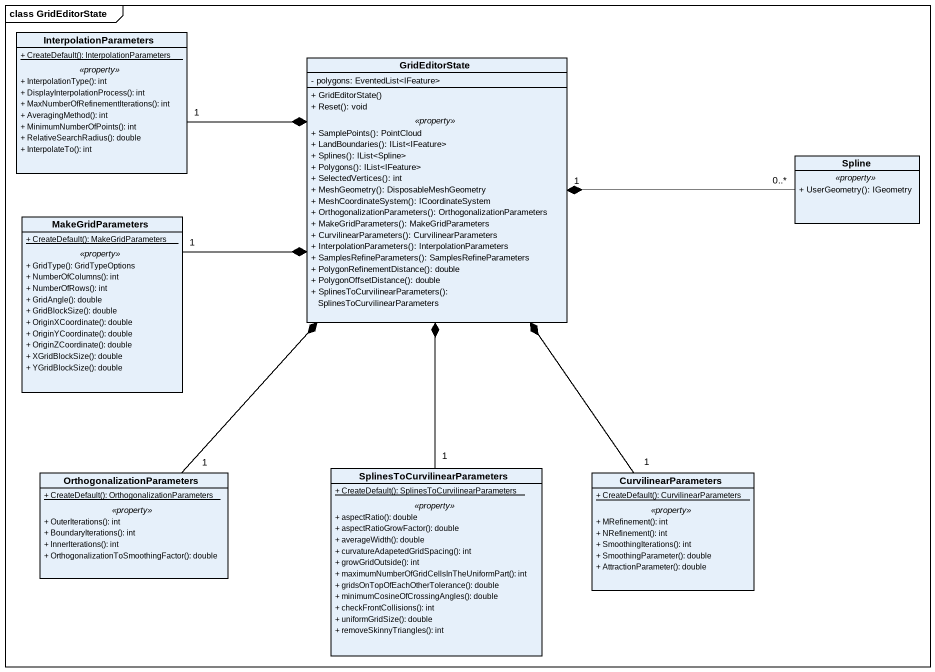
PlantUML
@startuml
mainframe class GridEditorState
hide circle
hide empty members
skinparam classAttributeIconSize 0
class InterpolationParameters {
  {static} + CreateDefault(): InterpolationParameters
  .. <<property>> ..
  + InterpolationType(): int
  + DisplayInterpolationProcess(): int
  + MaxNumberOfRefinementIterations(): int
  + AveragingMethod(): int
  + MinimumNumberOfPoints(): int
  + RelativeSearchRadius(): double
  + InterpolateTo(): int
}
class GridEditorState {
  - polygons: EventedList<IFeature>
  --
  + GridEditorState()
  + Reset(): void
  .. <<property>> ..
  + SamplePoints(): PointCloud
  + LandBoundaries(): IList<IFeature>
  + Splines(): IList<Spline>
  + Polygons(): IList<IFeature>
  + SelectedVertices(): int
  + MeshGeometry(): DisposableMeshGeometry
  + MeshCoordinateSystem(): ICoordinateSystem
  + OrthogonalizationParameters(): OrthogonalizationParameters
  + MakeGridParameters(): MakeGridParameters
  + CurvilinearParameters(): CurvilinearParameters
  + InterpolationParameters(): InterpolationParameters
  + SamplesRefineParameters(): SamplesRefineParameters
  + PolygonRefinementDistance(): double
  + PolygonOffsetDistance(): double
  + SplinesToCurvilinearParameters(): SplinesToCurvilinearParameters
}
class Spline {
  .. <<property>> ..
  + UserGeometry(): IGeometry
}
class MakeGridParameters {
  {static} + CreateDefault(): MakeGridParameters
  .. <<property>> ..
  + GridType(): GridTypeOptions
  + NumberOfColumns(): int
  + NumberOfRows(): int
  + GridAngle(): double
  + GridBlockSize(): double
  + OriginXCoordinate(): double
  + OriginYCoordinate(): double
  + OriginZCoordinate(): double
  + XGridBlockSize(): double
  + YGridBlockSize(): double
}
class OrthogonalizationParameters {
  {static} + CreateDefault(): OrthogonalizationParameters
  .. <<property>> ..
  + OuterIterations(): int
  + BoundaryIterations(): int
  + InnerIterations(): int
  + OrthogonalizationToSmoothingFactor(): double
}
class "SplinesToCurvilinearParameters" as SplinesToCurvilinearParamete {
  {static} + CreateDefault(): SplinesToCurvilinearParameters
  .. <<property>> ..
  + aspectRatio(): double
  + aspectRatioGrowFactor(): double
  + averageWidth(): double
  + curvatureAdapetedGridSpacing(): int
  + growGridOutside(): int
  + maximumNumberOfGridCellsInTheUniformPart(): int
  + gridsOnTopOfEachOtherTolerance(): double
  + minimumCosineOfCrossingAngles(): double
  + checkFrontCollisions(): int
  + uniformGridSize(): double
  + removeSkinnyTriangles(): int
}
class CurvilinearParameters {
  {static} + CreateDefault(): CurvilinearParameters
  .. <<property>> ..
  + MRefinement(): int
  + NRefinement(): int
  + SmoothingIterations(): int
  + SmoothingParameter(): double
  + AttractionParameter(): double
}
InterpolationParameters "1" -right-* GridEditorState
Spline "0..*" -left-* "1" GridEditorState
MakeGridParameters "1" -right-* GridEditorState
OrthogonalizationParameters "1" -up-* GridEditorState
SplinesToCurvilinearParamete "1" -up-* GridEditorState
CurvilinearParameters "1" -up-* GridEditorState
@enduml
